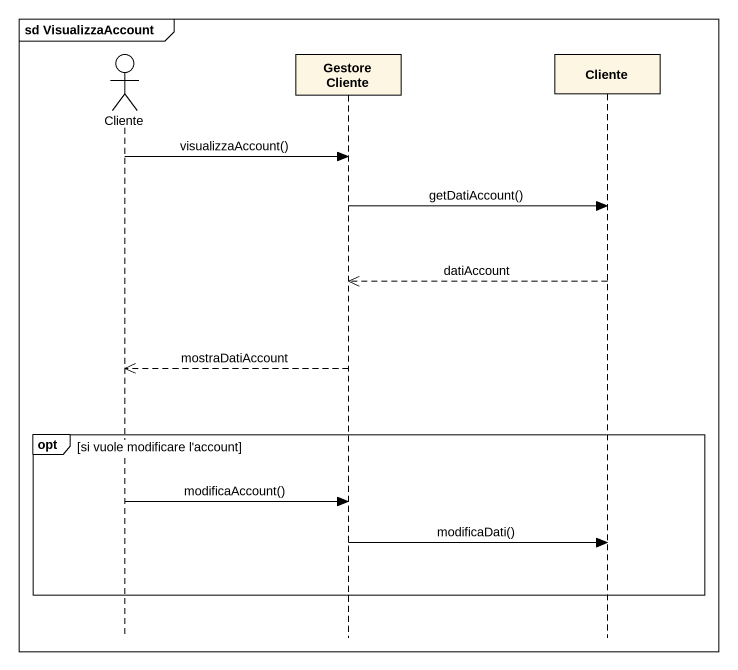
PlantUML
@startuml
mainframe sd VisualizzaAccount
hide footbox
actor Cliente
participant "Gestore Cliente" as Gestore_Cliente
participant "Cliente" as Cliente_2

Cliente -> Gestore_Cliente : visualizzaAccount()
Gestore_Cliente -> Cliente_2 : getDatiAccount()
Cliente_2 -->> Gestore_Cliente : datiAccount
Gestore_Cliente -->> Cliente : mostraDatiAccount
opt si vuole modificare l'account
  Cliente -> Gestore_Cliente : modificaAccount()
  Gestore_Cliente -> Cliente_2 : modificaDati()
end
@enduml
